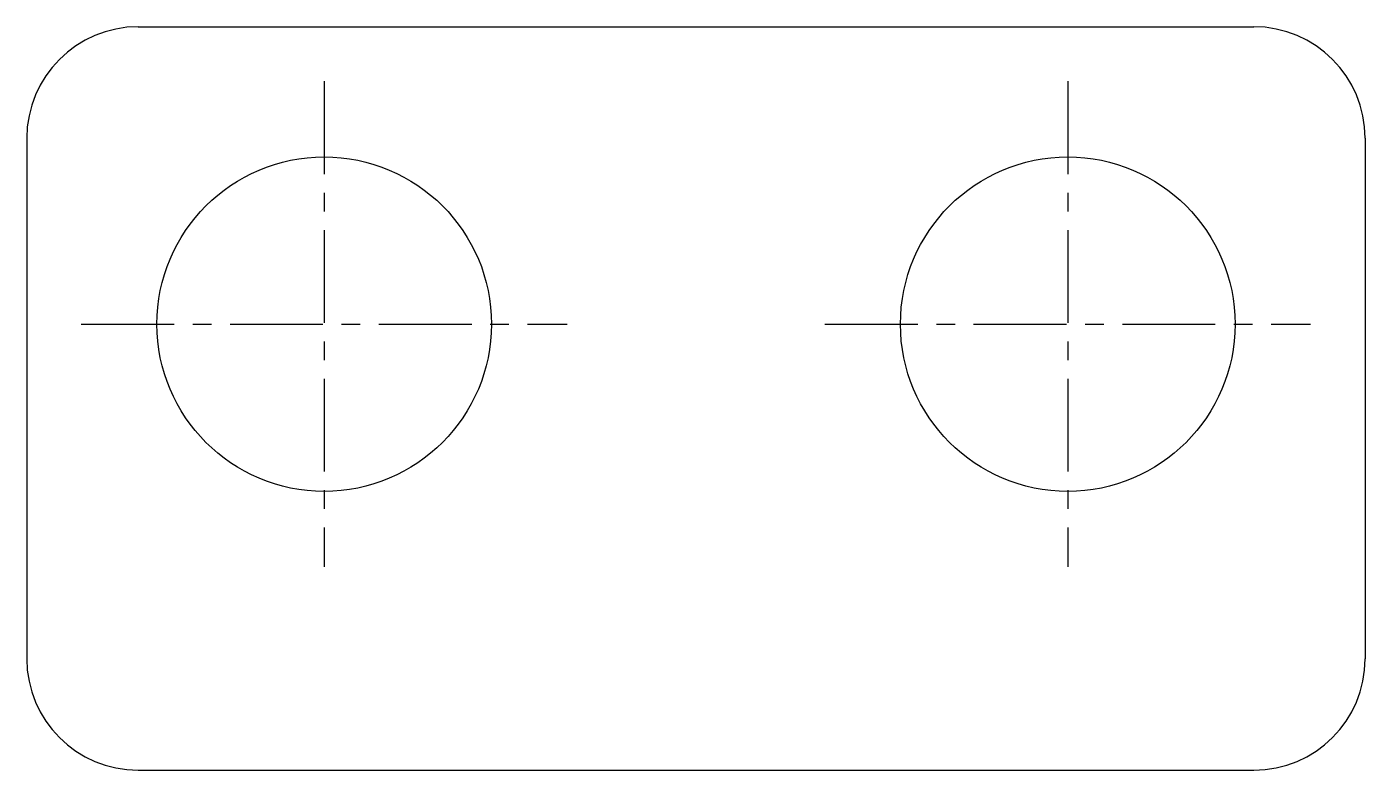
# Model space of a CAD drawing. Extents: x 68 to 111, y 68 to 219.
# Drawn here: x 82.7 to 100.7, y 209 to 219 of the extents above; entities outside this region: 2.
import ezdxf

# ---------------------------------------------------------------- set-up
doc = ezdxf.new("R2010")
doc.units = 0
doc.linetypes.add('CENTER', pattern=[2, 1.25, -0.25, 0.25, -0.25])
doc.layers.get('0').update_dxf_attribs({"linetype": 'CONTINUOUS'})
doc.layers.add('CENTER', color=1, linetype='CENTER')

msp = doc.modelspace()

# ---------------------------------------------------------------- linework, layer by layer
for p, q in [((84.197, 218.997), (99.197, 218.997)), ((87.947, 218.997), (87.947, 218.997)), ((91.697, 218.997), (91.697, 218.997)), ((82.697, 217.497), (82.697, 210.497)), ((100.697, 217.497), (100.697, 210.497)), ((84.197, 208.997), (99.197, 208.997))]:
    msp.add_line(p, q)
for centre in [(86.697, 214.997), (96.697, 214.997)]:
    msp.add_circle(centre, 2.25)
for centre, start, end in [((84.197, 217.497), 90, 180), ((99.197, 217.497), 0, 90), ((84.197, 210.497), 180, 270), ((99.197, 210.497), 270, 0)]:
    msp.add_arc(centre, 1.5, start, end)
at = {"layer": 'CENTER', "color": 1, "linetype": 'CENTER'}
for p, q in [((86.697, 218.263), (86.697, 211.731)), ((96.697, 218.263), (96.697, 211.731)), ((83.431, 214.997), (89.963, 214.997)), ((93.431, 214.997), (99.963, 214.997))]:
    msp.add_line(p, q, dxfattribs=at)

# ---------------------------------------------------------------- texts
for s, p in [('WHPK 4', (67.776, 98.382)), ('WHPK04', (67.776, 68.382))]:
    msp.add_text(s, height=8).set_placement(p)

doc.saveas('drawing.dxf')
